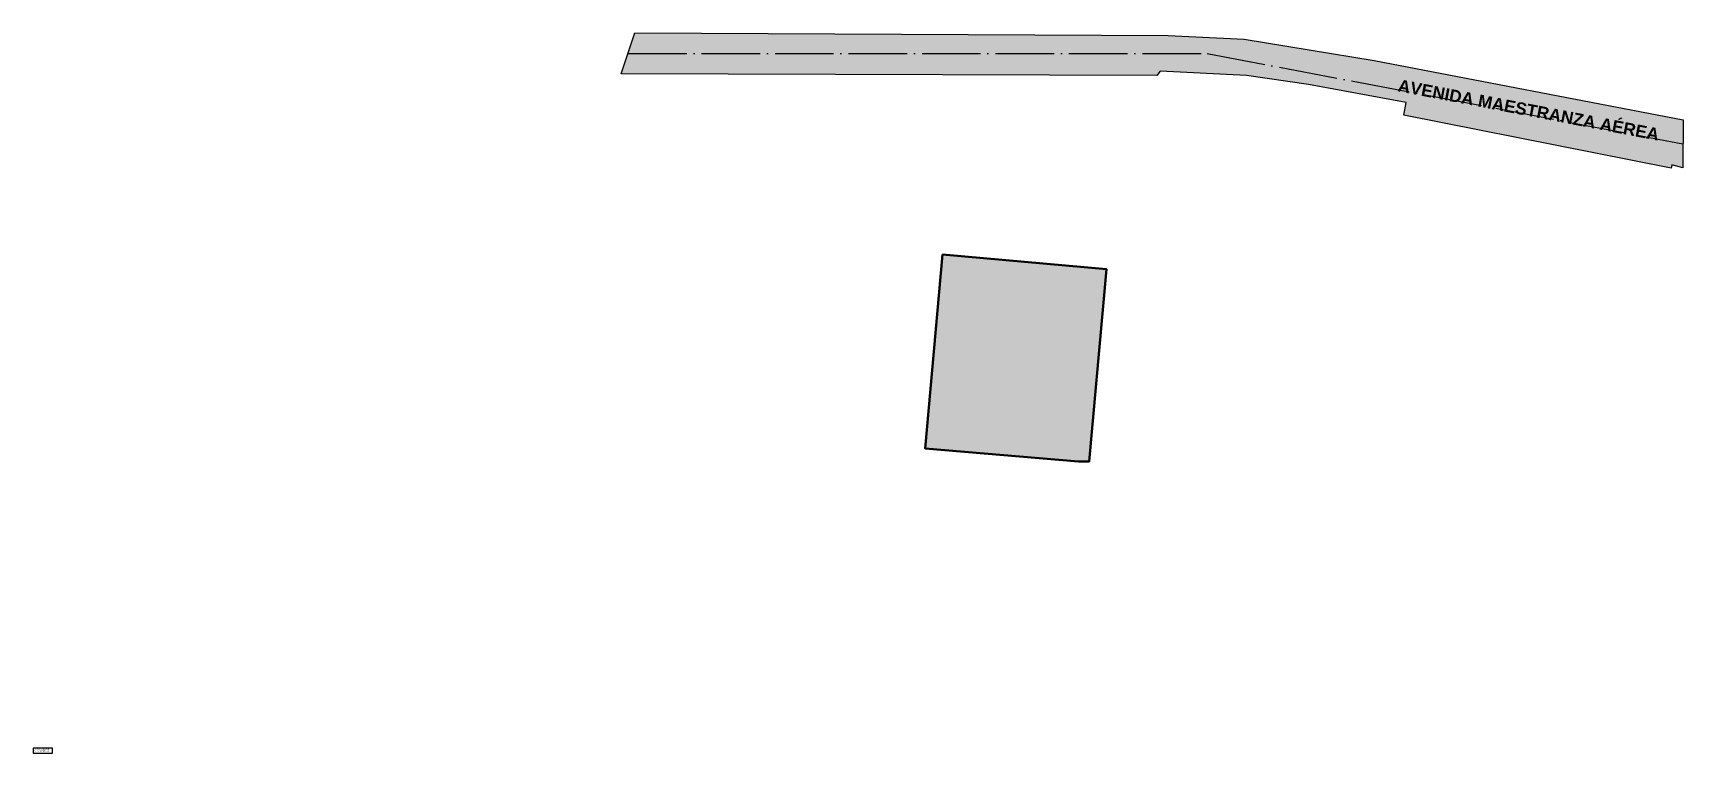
# Model space of a CAD drawing. Header units: millimetres. Extents: x 5 to 681, y 7 to 302.
import ezdxf

# ---------------------------------------------------------------- set-up
doc = ezdxf.new("R2010")
doc.units = ezdxf.units.MM
doc.linetypes.add('ACAD_ISO04W100', pattern=[30, 24, -3, 0, -3])
doc.layers.add('MAPAS', color=7, linetype='Continuous')
doc.styles.add('Arial', font='arial.ttf', dxfattribs={"height": 0.224836})
doc.styles.get("Standard").update_dxf_attribs({"font": 'arial.ttf'})

msp = doc.modelspace()

# ---------------------------------------------------------------- hatches: boundary and pattern name
at = {"layer": 'MAPAS', "true_color": 0x636466, "transparency": 33554508}
h = msp.add_hatch(color=251, dxfattribs=at)
h.dxf.hatch_style = 1
h.paths.add_polyline_path([(500.72, 299.15), (469.67, 300.69), (251.16, 301.71), (245.61, 284.97), (464.97, 284.37), (466.34, 286.03), (501.71, 284.29), (527.11, 280.6), (567.15, 273.26), (566.2, 268.06), (675.62, 246.41), (675.94, 247.7), (680.45, 246.51), (680.52, 266.14), (553.99, 290.44)])
at = {"layer": 'MAPAS', "transparency": 33554508}
h = msp.add_hatch(color=6, dxfattribs=at)
h.dxf.hatch_style = 1
h.paths.add_polyline_path([(444.38, 204.93), (377.21, 210.99), (370.05, 131.55), (432.89, 126.18), (437.25, 126.18)])

# ---------------------------------------------------------------- linework, layer by layer
at = {"layer": 'MAPAS', "color": 251, "lineweight": 30, "true_color": 0x636466}
msp.add_lwpolyline([(251.16, 301.71), (469.67, 300.69), (500.72, 299.15), (553.99, 290.44), (680.52, 266.14), (680.45, 246.51), (675.94, 247.7), (675.62, 246.41), (566.2, 268.06), (567.15, 273.26), (527.11, 280.6), (501.71, 284.29), (466.34, 286.03), (464.97, 284.37), (245.61, 284.97), (251.16, 301.71)], dxfattribs=at)
at = {"layer": 'MAPAS', "color": 251, "linetype": 'ACAD_ISO04W100', "true_color": 0x636466}
msp.add_lwpolyline([(248.39, 293.34), (485.63, 293.34), (680.48, 256.33)], dxfattribs=at)
at = {"layer": 'MAPAS', "color": 6, "lineweight": 50}
msp.add_lwpolyline([(377.21, 210.99), (370.05, 131.55), (432.89, 126.18), (437.25, 126.18), (444.38, 204.93), (377.21, 210.99)], dxfattribs=at)
at = {"layer": 'MAPAS'}
msp.add_lwpolyline([(4.62, 8.81), (4.62, 6.81), (12.62, 6.81), (12.62, 8.81), (4.62, 8.81)], dxfattribs=at)

# ---------------------------------------------------------------- texts
at = {"layer": 'MAPAS', "linetype": 'ACAD_ISO04W100', "insert": (564.38, 282.8), "char_height": 5, "attachment_point": 1, "rotation": 349.24527}
msp.add_mtext_dynamic_manual_height_columns('{\\fArial|b1|i0|c0|p34;AVENIDA MAESTRANZA AÉREA}', width=113.7932, gutter_width=12.5, heights=[0], dxfattribs=at)
at = {"layer": 'MAPAS', "insert": (4.62, 8.56), "char_height": 0.2248, "attachment_point": 1, "style": 'Arial'}
msp.add_mtext_dynamic_manual_height_columns('\\pxqc;{\\fArial|b1|i0|c0|p34;HANGAR 3 DE LA FÁBRICA DE AIRBUS\\P}Emplazamiento: Av. Maestranza Aérea, Nº 17, C.P. 41011, Sevilla (España).\\PCoordenadas: 37° 22\' 1.69" N, 6° 0\' 12.97" W.', width=7.9832, gutter_width=12.5, heights=[1.99], dxfattribs=at)

doc.saveas('drawing.dxf')
